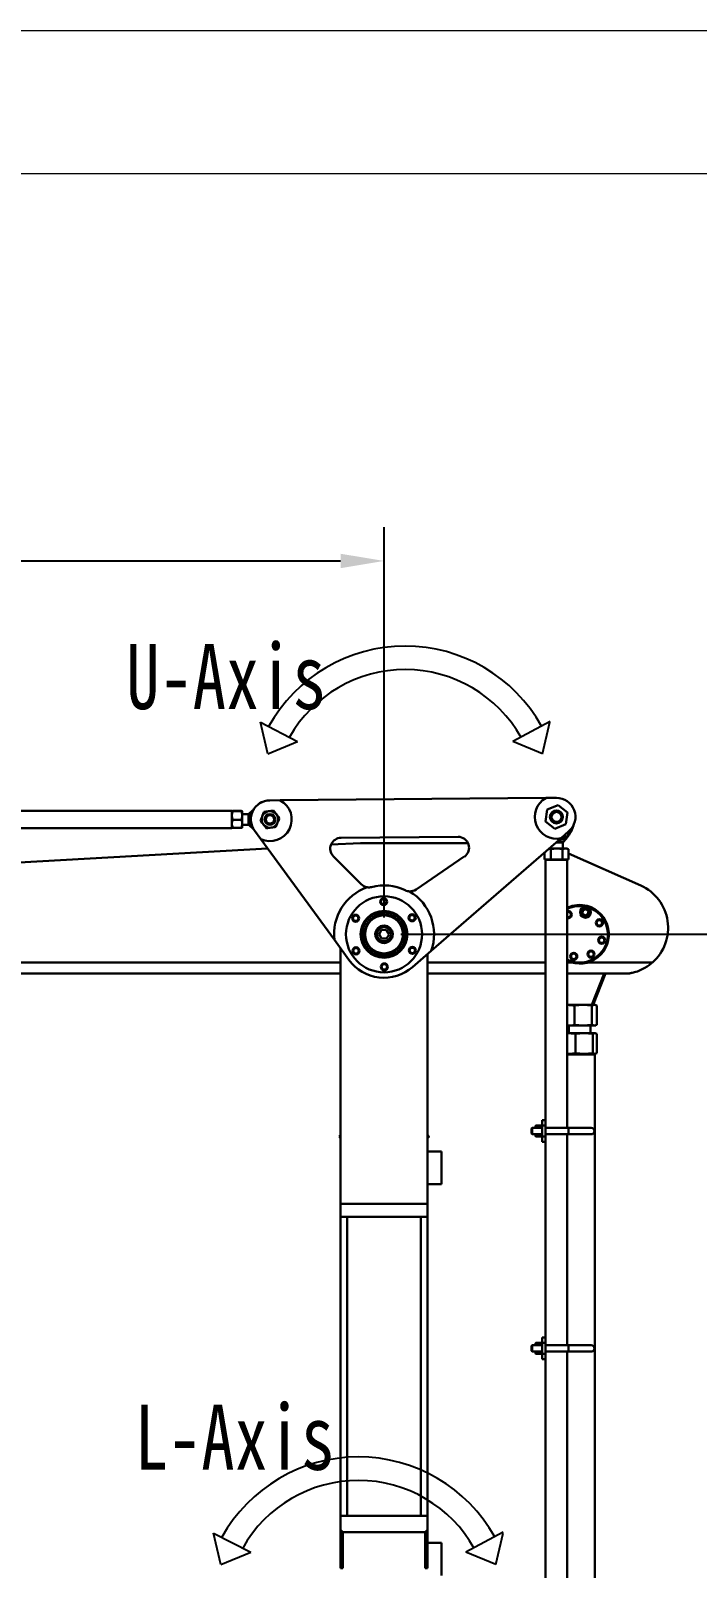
# Model space of a CAD drawing. Header units: millimetres. Extents: x -2601 to 21461, y 11492 to 21077.
# Drawn here: x -405 to 208, y 15603 to 17018 of the extents above; entities that cross this region are included whole.
import ezdxf

# ---------------------------------------------------------------- set-up
doc = ezdxf.new("R2010")
doc.units = ezdxf.units.MM
doc.header["$PDSIZE"] = -1
doc.layers.add('文字层', color=7, linetype='Continuous', lineweight=25)
doc.styles.get("Standard").update_dxf_attribs({"font": ''})
doc.styles.get('Standard').set_extended_font_data('HYSWLongFangSong')
doc.dimstyles.new('ISO-25', dxfattribs={"dimscale": 25, "dimtxt": 3.5, "dimasz": 1.6, "dimexe": 1.25, "dimexo": 0.625, "dimtad": 1, "dimdec": 0, "dimzin": 9, "dimdsep": 46, "dimtxsty": 'Standard', "dimcen": 2.5, "dimadec": 0, "dimazin": 2, "dimtfac": 1, "dimtdec": 0, "dimtofl": 0, "dimtmove": 0, "dimatfit": 3, "dimfxl": 1, "dimarcsym": 0})

# ---------------------------------------------------------------- blocks, each defined once
blk = doc.blocks.new('*D47')
at = {"color": 0, "lineweight": -2}
for p, q in [((-940.3, 16202.3), (-940.3, 16561.5)), ((-80.3, 16202.3), (-80.3, 16561.5)), ((-900.3, 16530.3), (-120.3, 16530.3))]:
    blk.add_line(p, q, dxfattribs=at)
at = {"color": 0}
for points in [[(-900.3, 16536.9), (-900.3, 16523.6), (-940.3, 16530.3)], [(-120.3, 16536.9), (-120.3, 16523.6), (-80.3, 16530.3)]]:
    blk.add_solid(points, dxfattribs=at)
at = {"layer": 'Defpoints', "color": 0}
for p in [(-80.3, 16530.3), (-940.3, 16186.7), (-80.3, 16186.7)]:
    blk.add_point(p, dxfattribs=at)
at = {"color": 0, "insert": (-510.3, 16589.7), "char_height": 87.5, "attachment_point": 5}
blk.add_mtext('860', dxfattribs=at)
blk = doc.blocks.new('*D48')
at = {"color": 0, "lineweight": -2}
for p, q in [((-64.7, 16186.7), (639.1, 16186.7)), ((607.9, 16146.7), (607.9, 15446.7)), ((-64.7, 15406.7), (639.1, 15406.7))]:
    blk.add_line(p, q, dxfattribs=at)
at = {"color": 0}
for points in [[(601.2, 16146.7), (614.5, 16146.7), (607.9, 16186.7)], [(601.2, 15446.7), (614.5, 15446.7), (607.9, 15406.7)]]:
    blk.add_solid(points, dxfattribs=at)
at = {"layer": 'Defpoints', "color": 0}
for p in [(-80.3, 16186.7), (-80.3, 15406.7), (607.9, 15406.7)]:
    blk.add_point(p, dxfattribs=at)
at = {"color": 0, "insert": (548.5, 15796.7), "char_height": 87.5, "attachment_point": 5, "rotation": 90}
blk.add_mtext('780', dxfattribs=at)
blk = doc.blocks.new('*D54')
at = {"color": 0, "lineweight": -2}
for p, q in [((-999.4, 16447.8), (-2047.2, 16447.8)), ((-2015.9, 14849.7), (-2015.9, 16407.8)), ((-239.4, 14809.7), (-2047.2, 14809.7))]:
    blk.add_line(p, q, dxfattribs=at)
at = {"color": 0}
for points in [[(-2022.6, 16407.8), (-2009.3, 16407.8), (-2015.9, 16447.8)], [(-2022.6, 14849.7), (-2009.3, 14849.7), (-2015.9, 14809.7)]]:
    blk.add_solid(points, dxfattribs=at)
at = {"layer": 'Defpoints', "color": 0}
for p in [(-2015.9, 16447.8), (-983.8, 16447.8), (-223.8, 14809.7)]:
    blk.add_point(p, dxfattribs=at)
at = {"color": 0, "insert": (-2075.3, 15628.7), "char_height": 87.5, "attachment_point": 5, "rotation": 90}
blk.add_mtext('1638', dxfattribs=at)
blk = doc.blocks.new('222')
for p, q in [((8104.5, 1227.3), (8097.8, 1256.3)), ((8097.8, 1256.3), (8132, 1238.6)), ((8364.4, 1257.1), (8330, 1238.6)), ((8357.5, 1227.3), (8364.2, 1256.3)), ((8104.5, 1227.3), (8132, 1238.6)), ((8357.5, 1227.3), (8330, 1238.6))]:
    blk.add_line(p, q)
for radius, end in [(143.8, 150.9432), (122.2, 150.6282)]:
    blk.add_arc((8231, 1182.6), radius, 29.2015, end)

msp = doc.modelspace()

# ---------------------------------------------------------------- linework, layer by layer
at = {"color": 0, "linetype": 'Continuous', "lineweight": 0}
msp.add_line((5214, 17018.2), (-2601, 17018.2), dxfattribs=at)
at = {"color": 0, "linetype": 'Continuous', "lineweight": 15}
msp.add_line((5082.4, 16886.6), (-2469.4, 16886.6), dxfattribs=at)
at = {"color": 161, "lineweight": 30, "true_color": 0x67adff}
for p, q in [((-220.3, 16300.4), (-925.3, 16300.4)), ((-220.3, 16300.4), (-220.3, 16284.4)), ((-211.5, 16300.2), (-219.6, 16300.2)), ((-211.5, 16299.9), (-219.6, 16299.9)), ((-210.8, 16300), (-210.8, 16296)), ((-195.2, 16307.3), (-195.3, 16306.9)), ((-195.3, 16306.9), (-195.2, 16306.8)), ((-194.2, 16307.9), (-194.1, 16307.6)), ((-194.1, 16307.6), (-194, 16307.6)), ((-192.9, 16308.3), (-193.2, 16308.4)), ((-192.8, 16308.2), (-192.9, 16308.3)), ((-175.8, 16310), (-185.4, 16309.9)), ((68.6, 16312.2), (-175.8, 16310)), ((69.8, 16301.5), (68.3, 16290.6)), ((78.3, 16312.2), (68.6, 16312.2)), ((79.9, 16305.6), (69.8, 16301.5)), ((88.6, 16298.9), (79.9, 16305.6)), ((87.1, 16288), (88.6, 16298.9)), ((-211.5, 16292.2), (-219.6, 16292.2)), ((-211.5, 16284.7), (-219.6, 16284.7)), ((-204.9, 16297.4), (-210.8, 16297.4)), ((-210.8, 16296), (-210.8, 16288.4)), ((-210.8, 16288.4), (-210.8, 16284.8)), ((-204.9, 16287.4), (-210.8, 16287.4)), ((-204.9, 16297.4), (-204.9, 16287.4)), ((-204.7, 16297.5), (-204.7, 16287.4)), ((68.3, 16290.6), (76.9, 16283.9)), ((76.9, 16283.9), (87.1, 16288)), ((-925.3, 16284.4), (-220.3, 16284.4)), ((-199.4, 16282.1), (-193.7, 16274.3)), ((-193.7, 16274.3), (-126, 16181.5)), ((-129.1, 16269.2), (-102, 16270.7)), ((-119.9, 16275.5), (-12.1, 16276.4)), ((-102, 16270.7), (-3, 16270.7)), ((-36.9, 16171.4), (82.6, 16275.2)), ((78.1, 16271.3), (84.4, 16271.3)), ((78.2, 16271.4), (84.5, 16271.4)), ((82.6, 16275.2), (89.9, 16281.5)), ((84.2, 16276.6), (87.6, 16276.6)), ((84.3, 16276.7), (87.9, 16276.7)), ((84.4, 16271.3), (84.4, 16265.7)), ((-935.3, 16223), (-187.5, 16265.8)), ((-101.4, 16232.8), (-126.9, 16258.4)), ((-6.4, 16258.2), (-50.8, 16228)), ((67.5, 16255.7), (67.5, 16262)), ((73.1, 16265.2), (71.5, 16265.5)), ((71.7, 16265.7), (78.6, 16265.7)), ((72.4, 16266.4), (72.4, 16265.7)), ((78.6, 16265.7), (73.1, 16265.2)), ((73.1, 16255.7), (73.1, 16265.2)), ((84.1, 16265.2), (78.6, 16265.7)), ((78.6, 16265.7), (86.7, 16265.7)), ((86.7, 16265.7), (84.1, 16265.2)), ((84.1, 16255.7), (84.1, 16265.2)), ((89.4, 16265.2), (86.7, 16265.7)), ((86.7, 16265.7), (87.9, 16265.7)), ((89.4, 16265.2), (87.9, 16265.7)), ((89.4, 16255.7), (89.4, 16265.2)), ((89.4, 16261.2), (156, 16231.5)), ((73.1, 16255.7), (67.5, 16255.7)), ((68.9, 16255.7), (68.4, 16255.2)), ((68.4, 16255.2), (68.4, 16015.7)), ((86, 16255.2), (68.4, 16255.2)), ((84.1, 16255.7), (73.1, 16255.7)), ((89.4, 16255.7), (84.1, 16255.7)), ((88.4, 16255.2), (86, 16255.2)), ((88.4, 16255.2), (87.9, 16255.7)), ((88.4, 16008.7), (88.4, 16255.2)), ((102.8, 16208.7), (102.5, 16205.8)), ((102.5, 16205.8), (104.8, 16204.1)), ((105.5, 16209.8), (102.8, 16208.7)), ((104.8, 16204.1), (107.4, 16205.3)), ((107.8, 16208.1), (105.5, 16209.8)), ((107.4, 16205.3), (107.8, 16208.1)), ((-101, 16187.4), (-100.6, 16187.4)), ((-82.5, 16190.7), (-84.9, 16186.8)), ((-84.9, 16186.8), (-82.7, 16182.8)), ((-77.9, 16190.6), (-82.5, 16190.7)), ((-78.1, 16182.7), (-75.7, 16186.6)), ((-75.7, 16186.6), (-77.9, 16190.6)), ((-126, 16181.5), (-112.6, 16163.1)), ((-120.3, 16173.7), (-120.3, 15938.7)), ((-100.2, 16182.7), (-100.6, 16182.6)), ((-82.7, 16182.8), (-78.1, 16182.7)), ((-54.1, 16156.5), (-36.9, 16171.4)), ((-925.3, 16160.7), (-120.3, 16160.7)), ((-40.3, 15938.7), (-40.3, 16168.5)), ((-40.3, 16160.7), (68.4, 16160.7)), ((88.4, 16160.7), (92.4, 16160.7)), ((107, 16160.7), (166.7, 16160.7)), ((-881.4, 16150.7), (-120.3, 16150.7)), ((-40.3, 16150.7), (68.4, 16150.7)), ((88.4, 16150.7), (145.2, 16150.7)), ((111.1, 16121.7), (122.3, 16150.7)), ((123.4, 16150.7), (112.2, 16121.7)), ((88.4, 16121.6), (89.3, 16121.7)), ((111.1, 16121.7), (88.4, 16121.7)), ((94.9, 16121.1), (103, 16121.7)), ((94.9, 16121.1), (94.9, 16103.3)), ((103, 16121.7), (111, 16121.1)), ((111, 16121.1), (113.4, 16121.7)), ((111, 16121.1), (111, 16103.3)), ((112.2, 16121.7), (111.1, 16121.7)), ((113.4, 16121.7), (112.2, 16121.7)), ((113.4, 16121.7), (115.7, 16121.1)), ((114, 16121.7), (113.4, 16121.7)), ((114.6, 16121.5), (114, 16121.7)), ((115.7, 16121.1), (115.7, 16103.3)), ((89.3, 16102.7), (88.4, 16102.8)), ((89.3, 16102.7), (88.4, 16102.7)), ((103, 16102.7), (89.3, 16102.7)), ((89.7, 16102.7), (89.7, 16095.7)), ((103, 16102.7), (94.9, 16103.3)), ((111, 16103.3), (103, 16102.7)), ((113.4, 16102.7), (103, 16102.7)), ((109.7, 16095.7), (109.7, 16102.7)), ((113.4, 16102.7), (111, 16103.3)), ((115.7, 16103.3), (113.4, 16102.7)), ((114, 16102.7), (113.4, 16102.7)), ((114, 16102.7), (114.6, 16102.9)), ((88.4, 16095.5), (90, 16095.7)), ((88.4, 16095.7), (90, 16095.7)), ((103.9, 16095.7), (90, 16095.7)), ((96, 16095.1), (103.9, 16095.7)), ((96, 16095.1), (96, 16077.3)), ((103.9, 16095.7), (111.8, 16095.1)), ((113.6, 16095.7), (103.9, 16095.7)), ((111.8, 16095.1), (113.6, 16095.7)), ((111.8, 16095.1), (111.8, 16077.3)), ((113.6, 16095.7), (115.5, 16095.1)), ((114, 16095.7), (113.6, 16095.7)), ((114.4, 16095.6), (114, 16095.7)), ((115.5, 16095.1), (115.5, 16077.3)), ((90, 16076.7), (88.4, 16076.9)), ((90, 16076.7), (88.4, 16076.7)), ((113.7, 16076.2), (88.4, 16076.2)), ((103.9, 16076.7), (90, 16076.7)), ((103.9, 16076.7), (96, 16077.3)), ((111.8, 16077.3), (103.9, 16076.7)), ((113.6, 16076.7), (103.9, 16076.7)), ((113.6, 16076.7), (111.8, 16077.3)), ((113.7, 16076.2), (113.2, 16076.7)), ((115.5, 16077.3), (113.6, 16076.7)), ((114, 16076.7), (113.6, 16076.7)), ((113.7, 15517.2), (113.7, 16076.2)), ((114, 16076.7), (114.4, 16076.8)), ((65.4, 16010.7), (65.4, 16015.7)), ((65.4, 16015.7), (68.4, 16015.7)), ((68.4, 16015.7), (68.4, 16010.7)), ((56, 16008.7), (55.4, 16008.1)), ((55.4, 16008.1), (55.4, 16003.4)), ((55.4, 16003.4), (56, 16002.7)), ((65.4, 16008.7), (56, 16008.7)), ((56, 16008.7), (56, 16002.7)), ((56, 16002.7), (65.4, 16002.7)), ((59.4, 16010), (59, 16010.4)), ((59, 16008.7), (59, 16010.4)), ((59, 16002.7), (59, 16001)), ((59.2, 16008.7), (59.4, 16010)), ((65, 16010.8), (59.4, 16010.8)), ((65, 16010), (59.4, 16010)), ((65, 16010.8), (65.4, 16010.4)), ((65, 16010), (65.2, 16008.7)), ((68.4, 16010.7), (65.4, 16010.7)), ((65.4, 16010.7), (65.4, 16000.7)), ((68.4, 16010.7), (68.4, 16000.7)), ((89.4, 16008.7), (68.4, 16008.7)), ((68.4, 16002.7), (89.4, 16002.7)), ((88.4, 15808.7), (88.4, 16002.7)), ((110.4, 16008.7), (89.4, 16008.7)), ((89.4, 16008.7), (89.4, 16002.7)), ((89.4, 16002.7), (110.4, 16002.7)), ((-120.3, 15999.2), (-121.7, 16000.6)), ((-38.9, 16000.6), (-40.3, 15999.2)), ((65, 16000.7), (59.4, 16000.7)), ((65, 16000.7), (65.4, 16001.1)), ((65.4, 16000.7), (68.4, 16000.7)), ((65.4, 15995.7), (65.4, 16000.7)), ((68.4, 15995.7), (65.4, 15995.7)), ((68.4, 16000.7), (68.4, 15995.7)), ((68.4, 15995.7), (68.4, 15815.7)), ((-27.3, 15986.7), (-40.3, 15986.7)), ((-40.3, 15986.7), (-40.3, 15956.7)), ((-27.3, 15986.7), (-27.3, 15956.7)), ((-27.3, 15956.7), (-40.3, 15956.7)), ((-120.3, 15938.7), (-40.3, 15938.7)), ((-120.3, 15926.7), (-120.3, 15938.7)), ((-40.3, 15938.7), (-40.3, 15926.7)), ((-40.3, 15926.7), (-120.3, 15926.7)), ((-120.3, 15926.7), (-120.3, 15651.7)), ((-114.3, 15926.7), (-114.3, 15651.7)), ((-46.3, 15926.7), (-46.3, 15651.7)), ((-40.3, 15926.7), (-40.3, 15651.7)), ((56, 15808.7), (55.4, 15808.1)), ((55.4, 15808.1), (55.4, 15803.4)), ((65.4, 15808.7), (56, 15808.7)), ((56, 15808.7), (56, 15802.7)), ((59.4, 15810), (59, 15810.4)), ((59, 15808.7), (59, 15810.4)), ((59.2, 15808.7), (59.4, 15810)), ((65, 15810.8), (59.4, 15810.8)), ((65, 15810), (59.4, 15810)), ((65, 15810.8), (65.4, 15810.4)), ((65, 15810), (65.2, 15808.7)), ((65.4, 15815.7), (68.4, 15815.7)), ((65.4, 15810.7), (65.4, 15815.7)), ((68.4, 15810.7), (65.4, 15810.7)), ((65.4, 15810.7), (65.4, 15800.7)), ((68.4, 15815.7), (68.4, 15810.7)), ((68.4, 15810.7), (68.4, 15800.7)), ((89.4, 15808.7), (68.4, 15808.7)), ((110.4, 15808.7), (89.4, 15808.7)), ((89.4, 15808.7), (89.4, 15802.7)), ((55.4, 15803.4), (56, 15802.7)), ((56, 15802.7), (65.4, 15802.7)), ((59, 15802.7), (59, 15801)), ((65, 15800.7), (59.4, 15800.7)), ((65, 15800.7), (65.4, 15801.1)), ((65.4, 15800.7), (68.4, 15800.7)), ((65.4, 15795.7), (65.4, 15800.7)), ((68.4, 15795.7), (65.4, 15795.7)), ((68.4, 15802.7), (89.4, 15802.7)), ((68.4, 15800.7), (68.4, 15795.7)), ((68.4, 15795.7), (68.4, 15556.2)), ((88.4, 15556.2), (88.4, 15802.7)), ((89.4, 15802.7), (110.4, 15802.7)), ((-120.3, 15638.7), (-120.3, 15651.7)), ((-120.3, 15651.7), (-40.3, 15651.7)), ((-40.3, 15638.7), (-40.3, 15651.7)), ((-120.3, 15638.7), (-118.3, 15636.7)), ((-120.3, 15603.4), (-120.3, 15638.7)), ((-42.3, 15636.7), (-118.3, 15636.7)), ((-118.3, 15636.7), (-118.3, 15603.4)), ((-42.3, 15636.7), (-40.3, 15638.7)), ((-42.3, 15603.4), (-42.3, 15636.7)), ((-40.3, 15638.7), (-40.3, 15603.4)), ((-27.3, 15626.7), (-40.3, 15626.7)), ((-27.3, 15626.7), (-27.3, 15596.7)), ((-118.3, 15603.4), (-120.3, 15603.4)), ((-42.3, 15603.4), (-40.3, 15603.4))]:
    msp.add_line(p, q, dxfattribs=at)
at = {"color": 161, "lineweight": 30, "true_color": 0x67adff, "flags": 128}
for points in [[(-195.3, 16306.9), (-195.2, 16307), (-194.9, 16307.2), (-194.6, 16307.4), (-194.1, 16307.6)], [(-195.2, 16307.3), (-195.1, 16307.3), (-194.9, 16307.5), (-194.6, 16307.6), (-194.2, 16307.9)], [(-194.2, 16307.9), (-193.8, 16308.1), (-193.5, 16308.3), (-193.3, 16308.4), (-193.2, 16308.4)], [(-194.1, 16307.6), (-193.6, 16307.9), (-193.2, 16308.1), (-193, 16308.3), (-192.9, 16308.3)], [(-95.7, 16200.5), (-95.6, 16200.4), (-95.4, 16200.3), (-95.4, 16200.3)], [(-93.6, 16202.5), (-93.5, 16202.4), (-93.4, 16202.3), (-93.3, 16202.1), (-93.2, 16202), (-93.1, 16201.9), (-92.9, 16201.7), (-92.8, 16201.6), (-92.7, 16201.4)], [(-91.9, 16200.5), (-92, 16200.6), (-92.1, 16200.7), (-92.2, 16200.8), (-92.3, 16201), (-92.5, 16201.1), (-92.6, 16201.3), (-92.7, 16201.4)], [(-92.1, 16203.7), (-92, 16203.6), (-91.9, 16203.4), (-91.9, 16203.4)], [(-89.6, 16205.2), (-89.5, 16205), (-89.5, 16204.9), (-89.4, 16204.7), (-89.3, 16204.6), (-89.2, 16204.4), (-89.1, 16204.2), (-89.1, 16204.1), (-89, 16203.9)], [(-88.4, 16202.8), (-88.5, 16202.9), (-88.5, 16203.1), (-88.6, 16203.2), (-88.7, 16203.4), (-88.8, 16203.5), (-88.9, 16203.7), (-89, 16203.9)], [(-85.1, 16206.8), (-85.1, 16206.7), (-85, 16206.5), (-85, 16206.3), (-84.9, 16206.2), (-84.9, 16206), (-84.9, 16205.8), (-84.8, 16205.6), (-84.8, 16205.4)], [(-84.5, 16204.2), (-84.5, 16204.3), (-84.6, 16204.5), (-84.6, 16204.7), (-84.6, 16204.9), (-84.7, 16205), (-84.7, 16205.2), (-84.8, 16205.4)], [(-75.6, 16206.8), (-75.6, 16206.7), (-75.6, 16206.5), (-75.7, 16206.4), (-75.7, 16206.2), (-75.8, 16206), (-75.8, 16205.8), (-75.8, 16205.6), (-75.9, 16205.4)], [(-72.2, 16202.8), (-72.2, 16202.9), (-72.1, 16203.1), (-72, 16203.2), (-71.9, 16203.4), (-71.9, 16203.6), (-71.8, 16203.7), (-71.7, 16203.9)], [(-71.1, 16205.2), (-71.1, 16205.1), (-71.2, 16204.9), (-71.3, 16204.8), (-71.4, 16204.6), (-71.4, 16204.4), (-71.5, 16204.3), (-71.6, 16204.1), (-71.7, 16203.9)], [(-68.8, 16200.5), (-68.7, 16200.6), (-68.6, 16200.8), (-68.4, 16200.9), (-68.3, 16201), (-68.2, 16201.2), (-68.1, 16201.3), (-68, 16201.5)], [(-67, 16202.6), (-67.1, 16202.4), (-67.2, 16202.3), (-67.4, 16202.2), (-67.5, 16202.1), (-67.6, 16201.9), (-67.7, 16201.8), (-67.8, 16201.6), (-68, 16201.5)], [(-65.6, 16201.3), (-65.7, 16201.1), (-65.8, 16201), (-65.9, 16201)], [(-100.9, 16185.5), (-100.8, 16185.5), (-100.6, 16185.5), (-100.4, 16185.5), (-100.3, 16185.5), (-100.1, 16185.5), (-99.9, 16185.5), (-99.7, 16185.5), (-99.5, 16185.5)], [(-100.7, 16190.2), (-100.5, 16190.2), (-100.3, 16190.2), (-100.2, 16190.2), (-100, 16190.1), (-99.8, 16190.1), (-99.6, 16190.1), (-99.5, 16190), (-99.3, 16190)], [(-98.3, 16185.6), (-98.4, 16185.6), (-98.6, 16185.6), (-98.8, 16185.6), (-98.9, 16185.6), (-99.1, 16185.6), (-99.3, 16185.6), (-99.5, 16185.5)], [(-99.3, 16194.8), (-99.2, 16194.8), (-99, 16194.7), (-98.8, 16194.7), (-98.7, 16194.6), (-98.5, 16194.5), (-98.3, 16194.4), (-98.2, 16194.4), (-98, 16194.3)], [(-98, 16189.8), (-98.2, 16189.8), (-98.3, 16189.8), (-98.5, 16189.9), (-98.7, 16189.9), (-98.9, 16189.9), (-99.1, 16190), (-99.3, 16190)], [(-96.8, 16193.8), (-97, 16193.9), (-97.1, 16193.9), (-97.3, 16194), (-97.5, 16194.1), (-97.6, 16194.1), (-97.8, 16194.2), (-98, 16194.3)], [(-96.9, 16199), (-96.8, 16198.9), (-96.6, 16198.8), (-96.5, 16198.7), (-96.4, 16198.6), (-96.2, 16198.5), (-96.1, 16198.4), (-95.9, 16198.3), (-95.8, 16198.2)], [(-94.8, 16197.4), (-94.9, 16197.5), (-95, 16197.6), (-95.2, 16197.7), (-95.3, 16197.8), (-95.4, 16197.9), (-95.6, 16198), (-95.8, 16198.2)], [(-65.9, 16197.5), (-65.8, 16197.6), (-65.6, 16197.7), (-65.5, 16197.8), (-65.3, 16197.9), (-65.2, 16198), (-65, 16198.1), (-64.9, 16198.2)], [(-63.7, 16199.1), (-63.9, 16199), (-64, 16198.9), (-64.1, 16198.8), (-64.3, 16198.7), (-64.4, 16198.6), (-64.6, 16198.5), (-64.7, 16198.3), (-64.9, 16198.2)], [(-63.8, 16193.9), (-63.6, 16193.9), (-63.5, 16194), (-63.3, 16194.1), (-63.2, 16194.1), (-63, 16194.2), (-62.8, 16194.3), (-62.6, 16194.4)], [(-62.7, 16197.5), (-62.8, 16197.4), (-62.9, 16197.3), (-63, 16197.3)], [(-61.3, 16194.9), (-61.5, 16194.9), (-61.6, 16194.8), (-61.8, 16194.7), (-61.9, 16194.7), (-62.1, 16194.6), (-62.3, 16194.5), (-62.5, 16194.4), (-62.6, 16194.4)], [(-62.6, 16189.9), (-62.4, 16189.9), (-62.3, 16189.9), (-62.1, 16189.9), (-61.9, 16190), (-61.7, 16190), (-61.5, 16190), (-61.3, 16190.1)], [(-62.3, 16185.7), (-62.2, 16185.7), (-62, 16185.7), (-61.8, 16185.7), (-61.6, 16185.7), (-61.5, 16185.6), (-61.3, 16185.6), (-61.1, 16185.6)], [(-60, 16190.3), (-60.1, 16190.3), (-60.3, 16190.3), (-60.4, 16190.2), (-60.6, 16190.2), (-60.8, 16190.2), (-61, 16190.1), (-61.2, 16190.1), (-61.3, 16190.1)], [(-59.7, 16185.5), (-59.8, 16185.5), (-60, 16185.6), (-60.1, 16185.6), (-60.3, 16185.6), (-60.5, 16185.6), (-60.7, 16185.6), (-60.9, 16185.6), (-61.1, 16185.6)], [(-60.7, 16193.1), (-60.8, 16193.1), (-60.9, 16193), (-61, 16193)], [(-59.7, 16188.4), (-59.9, 16188.4), (-60, 16188.4), (-60.1, 16188.4)], [(-100.1, 16180.7), (-99.9, 16180.8), (-99.8, 16180.8), (-99.6, 16180.9), (-99.5, 16180.9), (-99.3, 16181), (-99.1, 16181), (-98.9, 16181.1), (-98.7, 16181.1)], [(-99.1, 16178), (-98.9, 16178.1), (-98.8, 16178.2), (-98.7, 16178.2)], [(-97.5, 16181.5), (-97.7, 16181.5), (-97.8, 16181.4), (-98, 16181.4), (-98.2, 16181.3), (-98.4, 16181.3), (-98.5, 16181.2), (-98.7, 16181.1)], [(-98.2, 16176.3), (-98, 16176.4), (-97.9, 16176.5), (-97.8, 16176.6), (-97.6, 16176.7), (-97.4, 16176.8), (-97.3, 16176.8), (-97.1, 16176.9), (-96.9, 16177)], [(-95.9, 16177.7), (-96, 16177.6), (-96.1, 16177.5), (-96.3, 16177.4), (-96.5, 16177.3), (-96.6, 16177.2), (-96.8, 16177.1), (-96.9, 16177)], [(-95.3, 16172.5), (-95.2, 16172.6), (-95.1, 16172.7), (-95, 16172.8), (-94.8, 16172.9), (-94.7, 16173.1), (-94.6, 16173.2), (-94.4, 16173.3), (-94.3, 16173.5)], [(-93.4, 16174.3), (-93.5, 16174.2), (-93.6, 16174.1), (-93.7, 16174), (-93.9, 16173.9), (-94, 16173.7), (-94.1, 16173.6), (-94.3, 16173.5)], [(-70.4, 16171.7), (-70.3, 16171.6), (-70.2, 16171.4), (-70.1, 16171.3), (-70, 16171.1), (-69.9, 16171), (-69.8, 16170.8), (-69.7, 16170.6)], [(-67.2, 16174.4), (-67.1, 16174.3), (-66.9, 16174.2), (-66.8, 16174), (-66.7, 16173.9), (-66.5, 16173.8), (-66.4, 16173.7), (-66.3, 16173.5)], [(-66.6, 16171.2), (-66.7, 16171.3), (-66.8, 16171.4), (-66.9, 16171.5)], [(-65.2, 16172.5), (-65.3, 16172.7), (-65.5, 16172.8), (-65.6, 16172.9), (-65.7, 16173), (-65.8, 16173.1), (-66, 16173.3), (-66.1, 16173.4), (-66.3, 16173.5)], [(-64.7, 16177.7), (-64.6, 16177.7), (-64.4, 16177.6), (-64.3, 16177.5), (-64.1, 16177.4), (-63.9, 16177.3), (-63.8, 16177.2), (-63.6, 16177.1)], [(-62.4, 16176.4), (-62.5, 16176.5), (-62.6, 16176.6), (-62.8, 16176.6), (-62.9, 16176.7), (-63.1, 16176.8), (-63.3, 16176.9), (-63.4, 16177), (-63.6, 16177.1)], [(-63, 16181.6), (-62.9, 16181.5), (-62.7, 16181.5), (-62.6, 16181.4), (-62.4, 16181.4), (-62.2, 16181.3), (-62, 16181.3), (-61.8, 16181.2)], [(-60.5, 16180.8), (-60.6, 16180.9), (-60.8, 16180.9), (-60.9, 16180.9), (-61.1, 16181), (-61.3, 16181.1), (-61.5, 16181.1), (-61.7, 16181.2), (-61.8, 16181.2)], [(-93.2, 16170.5), (-93.1, 16170.7), (-93, 16170.8), (-93, 16170.8)], [(-91.6, 16169.4), (-91.5, 16169.5), (-91.4, 16169.7), (-91.4, 16169.8), (-91.3, 16170), (-91.2, 16170.1), (-91.1, 16170.3), (-90.9, 16170.4), (-90.8, 16170.6)], [(-87.3, 16167.3), (-87.3, 16167.4), (-87.2, 16167.6), (-87.2, 16167.7), (-87.1, 16167.9), (-87, 16168.1), (-87, 16168.2), (-86.9, 16168.4), (-86.8, 16168.6)], [(-86.4, 16169.8), (-86.5, 16169.6), (-86.5, 16169.5), (-86.6, 16169.3), (-86.6, 16169.1), (-86.7, 16169), (-86.8, 16168.8), (-86.8, 16168.6)], [(-84.6, 16166.5), (-84.5, 16166.6), (-84.5, 16166.8), (-84.5, 16166.8)], [(-82.7, 16166.2), (-82.6, 16166.3), (-82.6, 16166.5), (-82.6, 16166.6), (-82.6, 16166.8), (-82.6, 16167), (-82.5, 16167.2), (-82.5, 16167.4), (-82.5, 16167.6)], [(-78.2, 16168.8), (-78.2, 16168.7), (-78.1, 16168.5), (-78.1, 16168.3), (-78.1, 16168.2), (-78.1, 16168), (-78, 16167.8), (-78, 16167.6)], [(-77.9, 16166.2), (-77.9, 16166.3), (-77.9, 16166.5), (-77.9, 16166.7), (-77.9, 16166.8), (-78, 16167), (-78, 16167.2), (-78, 16167.4), (-78, 16167.6)], [(-74.1, 16169.8), (-74.1, 16169.7), (-74, 16169.5), (-73.9, 16169.3), (-73.9, 16169.2), (-73.8, 16169), (-73.7, 16168.8), (-73.7, 16168.6)], [(-73.2, 16167.3), (-73.2, 16167.4), (-73.3, 16167.6), (-73.4, 16167.7), (-73.4, 16167.9), (-73.5, 16168.1), (-73.5, 16168.3), (-73.6, 16168.4), (-73.7, 16168.6)], [(-70.6, 16168.5), (-70.6, 16168.6), (-70.7, 16168.7), (-70.7, 16168.8)], [(-68.9, 16169.5), (-69, 16169.6), (-69.1, 16169.7), (-69.2, 16169.9), (-69.3, 16170), (-69.4, 16170.2), (-69.5, 16170.3), (-69.6, 16170.5), (-69.7, 16170.6)], [(-121.7, 16000.6), (-121.6, 16000.7), (-121.4, 16000.9), (-121, 16001.3), (-120.5, 16001.9), (-120.3, 16002)], [(-40.3, 16002), (-40.1, 16001.9), (-39.6, 16001.3), (-39.2, 16000.9), (-39, 16000.7), (-38.9, 16000.6)]]:
    msp.add_lwpolyline(points, dxfattribs=at)
at = {"color": 161, "lineweight": 30, "true_color": 0x67adff}
for centre, radius in [((78.4, 16294.7), 6), ((78.4, 16294.7), 5.05), ((78.4, 16294.7), 4.6), ((-185.3, 16292.4), 5), ((-185.3, 16292.4), 3.8), ((-80.3, 16186.7), 35), ((-80.6, 16216.7), 3.25), ((-80.6, 16216.7), 2.5), ((-106.4, 16201.5), 3.25), ((-106.4, 16201.5), 2.5), ((-80.3, 16186.7), 21.5), ((-80.3, 16186.7), 18), ((-80.3, 16186.7), 17.5), ((-54.4, 16201.9), 3.25), ((-54.4, 16201.9), 2.5), ((105.1, 16207), 5), ((105.1, 16207), 4.02), ((117.9, 16197.2), 3.3), ((117.9, 16197.2), 2.5), ((-80.3, 16186.7), 8), ((-80.3, 16186.7), 6.43), ((-106.1, 16171.5), 3.25), ((-106.1, 16171.5), 2.5), ((-54.2, 16171.9), 3.25), ((-54.2, 16171.9), 2.5), ((110.2, 16168.5), 3.3), ((120, 16181.3), 3.3), ((120, 16181.3), 2.5), ((-80, 16156.7), 3.25), ((-80, 16156.7), 2.5), ((94.3, 16166.4), 3.3), ((94.3, 16166.4), 2.5), ((110.2, 16168.5), 2.5)]:
    msp.add_circle(centre, radius, dxfattribs=at)
for centre, radius, start, end in [((-185.3, 16292.4), 17.5, 90.5051, 216.1199), ((-185.3, 16292.4), 20, 245.0749, 61.55), ((-185.3, 16292.4), 7.62, 98.4643, 158.4643), ((-185.3, 16292.4), 7.62, 38.4643, 98.4643), ((78.4, 16294.7), 20, 119.4601, 282.0186), ((78.4, 16294.7), 17.5, 310.9736, 90.5051), ((-204.9, 16297.6), 0.2, 270, 316.0601), ((-204.9, 16287.2), 0.2, 43.9399, 90), ((-185.3, 16292.4), 7.62, 158.4643, 218.4643), ((-185.3, 16292.4), 7.62, 218.4643, 278.4643), ((-185.3, 16292.4), 7.62, 278.4643, 338.4643), ((-185.3, 16292.4), 7.62, 338.4643, 38.4643), ((-119.8, 16265.5), 10, 90.5051, 224.8052), ((-12, 16266.4), 10, 304.2438, 90.5051), ((84.6, 16271.3), 0.2, 134.7157, 180), ((87.5, 16276.3), 0.287, 357.0845, 60.8846), ((113.5, 16309.2), 41.4, 231.7883, 232.051), ((-80.3, 16186.7), 46, 109.7719, 186.528), ((-94.3, 16239.9), 10, 224.8052, 261.3357), ((-94.3, 16239.9), 10, 261.3357, 284.8052), ((-80.3, 16186.7), 45, 64.2438, 104.8052), ((-56.4, 16236.2), 10, 267.7132, 304.2438), ((138.7, 16192.7), 42.5, 311.1542, 66), ((-56.4, 16236.2), 10, 244.2438, 267.7132), ((-80.3, 16186.7), 46, 340.5654, 59.277), ((-80.3, 16186.7), 20.7, 46.7811, 226.7811), ((-95.8, 16198.2), 2.13, 14.8146, 92.9421), ((-92.7, 16201.4), 2.12, 180.62, 258.7475), ((-80.3, 16186.7), 20.7, 226.7811, 46.7811), ((-92.7, 16201.4), 2.13, 1.4813, 79.6088), ((-89, 16203.9), 2.12, 167.2867, 245.4142), ((-89, 16203.9), 2.13, 348.1479, 66.2755), ((61.4, 16264.3), 160.3, 201.3729, 201.5026), ((-84.8, 16205.4), 2.13, 153.9533, 232.0809), ((-84.8, 16205.4), 2.13, 334.8146, 52.9422), ((-54.4, 16211.1), 29, 187.7297, 188.4452), ((-80.3, 16206), 2.13, 140.62, 218.7475), ((-147.5, 16206.5), 67.1, 359.5111, 0.7203), ((-341, 16204.8), 260.6, 359.9719, 0.2467), ((-80.3, 16206), 2.13, 321.4813, 39.6088), ((-30.9, 16202.8), 47.7, 174.5776, 175.013), ((-75.9, 16205.4), 2.13, 127.2867, 205.4142), ((265.6, 16124.5), 351, 166.6675, 166.8715), ((-75.9, 16205.4), 2.13, 308.1479, 26.2755), ((-148.9, 16231.3), 79.3, 341.3149, 341.577), ((-71.7, 16203.9), 2.12, 113.9533, 192.0809), ((-71.7, 16203.9), 2.12, 294.8146, 12.9421), ((-68, 16201.5), 2.12, 100.62, 178.7475), ((-23.2, 16175.3), 54.5, 147.9059, 148.2869), ((-68, 16201.5), 2.12, 281.4813, 359.6088), ((-64.9, 16198.2), 2.12, 87.2867, 165.4142), ((99.7, 16186.7), 27, 75, 114.7015), ((99.7, 16186.7), 27, 245.2985, 75), ((99.7, 16186.7), 26, 75, 115.7194), ((99.7, 16186.7), 26, 244.2806, 75), ((89.2, 16204.9), 3.3, 345, 103.7265), ((89.2, 16204.9), 2.5, 0, 108.2534), ((89.2, 16204.9), 2.5, 251.7466, 0), ((89.2, 16204.9), 3.3, 256.2735, 345), ((-99.5, 16185.5), 2.13, 54.8146, 132.9421), ((-99.3, 16190), 2.13, 220.62, 298.7475), ((-99.3, 16190), 2.13, 41.4813, 119.6088), ((-133.6, 16068.9), 127.7, 74.6767, 74.8395), ((-98, 16194.3), 2.12, 207.2867, 285.4142), ((-98, 16194.3), 2.13, 28.1479, 106.2755), ((-142.4, 16115.5), 92.3, 61.3175, 61.5427), ((-95.8, 16198.2), 2.13, 193.9533, 272.0809), ((-64.9, 16198.2), 2.13, 268.1479, 346.2755), ((-62.6, 16194.4), 2.12, 73.9533, 152.0809), ((-62.6, 16194.4), 2.13, 254.8146, 332.9421), ((-61.3, 16190.1), 2.13, 60.62, 144.3276), ((-61.3, 16190.1), 2.13, 241.4813, 319.6088), ((-61.1, 16185.6), 2.13, 47.2867, 125.4142), ((-99.5, 16185.5), 2.12, 233.9533, 312.0809), ((-98.7, 16181.1), 2.12, 68.1479, 146.2755), ((-98.7, 16181.1), 2.13, 247.2867, 325.4142), ((-96.9, 16177), 2.13, 81.4813, 159.6088), ((-96.9, 16177), 2.13, 260.62, 338.7475), ((-155.3, 16249.1), 95.4, 308.0124, 308.2301), ((-94.3, 16173.5), 2.13, 94.8146, 172.9422), ((-94.3, 16173.5), 2.13, 273.9533, 352.0809), ((-90.8, 16170.6), 2.13, 108.1479, 186.2755), ((169.2, 16001), 310.5, 146.6675, 146.8981), ((-69.7, 16170.6), 2.12, 353.9533, 72.0809), ((-66.3, 16173.5), 2.13, 188.1479, 266.2755), ((-66.3, 16173.5), 2.13, 7.2867, 85.4142), ((-63.6, 16177.1), 2.12, 201.4813, 279.6088), ((-63.6, 16177.1), 2.13, 20.62, 98.7475), ((45.9, 16329.8), 189.6, 234.7032, 234.8127), ((-61.8, 16181.2), 2.13, 214.8146, 292.9421), ((-61.8, 16181.2), 2.13, 33.9533, 112.0809), ((-61.1, 16185.6), 2.12, 228.1479, 306.2755), ((-30.1, 16256.6), 83.5, 247.9518, 248.2003), ((-40.1, 16316.2), 134.1, 261.3582, 261.5132), ((-80.3, 16186.7), 40, 216.1199, 310.9736), ((-90.8, 16170.6), 2.13, 287.2867, 5.4142), ((94.3, 16081.9), 202.6, 154.7316, 154.8341), ((-86.8, 16168.6), 2.13, 121.4813, 199.6088), ((-86.8, 16168.6), 2.13, 300.62, 18.7475), ((-82.5, 16167.6), 2.13, 134.8146, 212.9421), ((-189.3, 16180.5), 107.6, 353.1175, 353.7833), ((-82.5, 16167.6), 2.13, 313.9533, 32.0809), ((-78, 16167.6), 2.13, 148.1479, 226.2755), ((13, 16168.5), 92.8, 181.3192, 181.5431), ((-78, 16167.6), 2.13, 327.2867, 45.4142), ((-73.7, 16168.6), 2.13, 161.4813, 239.6088), ((-163.4, 16143.6), 91.3, 14.6623, 14.89), ((-73.7, 16168.6), 2.13, 340.62, 58.7475), ((-69.7, 16170.6), 2.13, 174.8146, 252.9422), ((110.4, 16005.7), 3, 270, 90), ((110.4, 15805.7), 3, 270, 90)]:
    msp.add_arc(centre, radius, start, end, dxfattribs=at)
for points, knots in [([(-220.3, 16300), (-220.3, 16300), (-220.3, 16300.1), (-219.9, 16300.1), (-219.6, 16300.2)], [0, 0, 0, 0, 0.070173, 1, 1, 1, 1]), ([(-219.6, 16299.9), (-219.8, 16299.9), (-220.2, 16300), (-220.3, 16300), (-220.3, 16300)], [0, 0, 0, 0, 0.495386, 1, 1, 1, 1]), ([(-220.3, 16296), (-220.2, 16297.1), (-220.1, 16298.4), (-219.7, 16299.6), (-219.6, 16299.9)], [0, 0, 0, 0, 0.784852, 1, 1, 1, 1]), ([(-211.5, 16300.2), (-211.3, 16300.1), (-210.9, 16300.1), (-210.8, 16300.1), (-210.8, 16300)], [0, 0, 0, 0, 0.495439, 1, 1, 1, 1]), ([(-210.8, 16300), (-210.8, 16300), (-210.8, 16300), (-211.2, 16299.9), (-211.5, 16299.9)], [0, 0, 0, 0, 0.0702723, 1, 1, 1, 1]), ([(-211.5, 16299.9), (-211.4, 16299.6), (-211, 16298.4), (-210.9, 16297.1), (-210.8, 16296)], [0, 0, 0, 0, 0.215148, 1, 1, 1, 1]), ([(-200, 16301.5), (-200.2, 16301.4), (-201.9, 16300.3), (-203.4, 16298.8), (-204.7, 16297.5)], [0, 0, 0, 0, 0.085131, 1, 1, 1, 1]), ([(-201.5, 16286), (-201.8, 16286.5), (-202.6, 16287.8), (-203.3, 16290.4), (-203.4, 16293.2), (-202.9, 16295.7), (-202.3, 16297.7), (-201.6, 16298.7), (-201.4, 16299)], [0, 0, 0, 0, 0.136778, 0.356528, 0.554722, 0.716458, 0.899045, 1, 1, 1, 1]), ([(-190.8, 16299.3), (-190.9, 16299), (-191.4, 16297.7), (-192, 16296.3), (-192.4, 16295.2)], [0, 0, 0, 0, 0.215083, 1, 1, 1, 1]), ([(-186.4, 16300), (-186.5, 16299.9), (-188, 16299.7), (-189.4, 16299.5), (-190.8, 16299.3)], [0, 0, 0, 0, 0.070154, 1, 1, 1, 1]), ([(-182.1, 16300.6), (-182.8, 16300.5), (-184.2, 16300.3), (-185.7, 16300.1), (-186.4, 16300)], [0, 0, 0, 0, 0.495445, 1, 1, 1, 1]), ([(-179.3, 16297.2), (-179.4, 16297.2), (-180.3, 16298.4), (-181.2, 16299.5), (-182.1, 16300.6)], [0, 0, 0, 0, 0.070167, 1, 1, 1, 1]), ([(-219.6, 16292.2), (-219.9, 16293.2), (-220.3, 16294.4), (-220.3, 16295.7), (-220.3, 16296)], [0, 0, 0, 0, 0.764906, 1, 1, 1, 1]), ([(-220.3, 16288.4), (-220.3, 16288.5), (-220.3, 16289.8), (-219.9, 16291), (-219.6, 16292.2)], [0, 0, 0, 0, 0.070211, 1, 1, 1, 1]), ([(-219.6, 16284.7), (-219.8, 16285.3), (-220.2, 16286.5), (-220.3, 16287.8), (-220.3, 16288.4)], [0, 0, 0, 0, 0.495424, 1, 1, 1, 1]), ([(-220.3, 16284.8), (-220.3, 16284.8), (-220.3, 16284.8), (-219.9, 16284.7), (-219.6, 16284.7)], [0, 0, 0, 0, 0.070273, 1, 1, 1, 1]), ([(-210.8, 16296), (-210.8, 16295.7), (-210.8, 16294.4), (-211.2, 16293.2), (-211.5, 16292.2)], [0, 0, 0, 0, 0.235094, 1, 1, 1, 1]), ([(-211.5, 16292.2), (-211.3, 16291.6), (-210.9, 16290.3), (-210.8, 16289.1), (-210.8, 16288.4)], [0, 0, 0, 0, 0.495463, 1, 1, 1, 1]), ([(-210.8, 16288.4), (-210.8, 16288.3), (-210.8, 16287.1), (-211.2, 16285.8), (-211.5, 16284.7)], [0, 0, 0, 0, 0.070264, 1, 1, 1, 1]), ([(-211.5, 16284.7), (-211.3, 16284.7), (-210.9, 16284.7), (-210.8, 16284.8), (-210.8, 16284.8)], [0, 0, 0, 0, 0.495492, 1, 1, 1, 1]), ([(-200.2, 16283.5), (-200.5, 16283.7), (-202.2, 16284.8), (-203.6, 16286.2), (-204.7, 16287.4)], [0, 0, 0, 0, 0.178045, 1, 1, 1, 1]), ([(-192.4, 16295.2), (-192.5, 16294.9), (-193.1, 16293.5), (-193.6, 16292.2), (-194, 16291.1)], [0, 0, 0, 0, 0.235059, 1, 1, 1, 1]), ([(-194, 16291.1), (-193.6, 16290.6), (-192.7, 16289.4), (-191.7, 16288.3), (-191.3, 16287.7)], [0, 0, 0, 0, 0.495443, 1, 1, 1, 1]), ([(-191.3, 16287.7), (-191.2, 16287.6), (-190.3, 16286.4), (-189.4, 16285.3), (-188.5, 16284.2)], [0, 0, 0, 0, 0.070229, 1, 1, 1, 1]), ([(-188.5, 16284.2), (-187.8, 16284.3), (-186.4, 16284.6), (-184.9, 16284.8), (-184.2, 16284.9)], [0, 0, 0, 0, 0.495449, 1, 1, 1, 1]), ([(-184.2, 16284.9), (-184.1, 16284.9), (-182.6, 16285.1), (-181.2, 16285.3), (-179.8, 16285.5)], [0, 0, 0, 0, 0.070161, 1, 1, 1, 1]), ([(-179.8, 16285.5), (-179.4, 16286.6), (-178.9, 16287.9), (-178.3, 16289.3), (-178.2, 16289.6)], [0, 0, 0, 0, 0.764911, 1, 1, 1, 1]), ([(-176.6, 16293.7), (-177, 16294.3), (-177.9, 16295.4), (-178.9, 16296.6), (-179.3, 16297.2)], [0, 0, 0, 0, 0.495476, 1, 1, 1, 1]), ([(-178.2, 16289.6), (-177.8, 16290.7), (-177.2, 16292.1), (-176.7, 16293.4), (-176.6, 16293.7)], [0, 0, 0, 0, 0.784917, 1, 1, 1, 1]), ([(94.4, 16288), (94.1, 16287.1), (93.5, 16284.5), (91.5, 16280.4), (88.5, 16275.7), (85.8, 16272.8), (84.5, 16271.4)], [0, 0, 0, 0, 0.146642, 0.400986, 0.702523, 1, 1, 1, 1]), ([(92.5, 16284.6), (92.5, 16284.4), (92.1, 16283.4), (91.3, 16281.8), (90.2, 16279.9), (89.1, 16278.2), (88.3, 16277.2), (87.9, 16276.7)], [0, 0, 0, 0, 0.07081, 0.33517, 0.576402, 0.786314, 1, 1, 1, 1]), ([(93, 16285.1), (92.8, 16284.8), (92.5, 16284), (91.6, 16282), (90.2, 16279.4), (88.7, 16277.5), (88.1, 16276.6)], [0, 0, 0, 0, 0.098626, 0.254135, 0.66057, 1, 1, 1, 1]), ([(87.8, 16276.3), (87, 16275.7), (85.4, 16274.7), (82.8, 16273.6), (81, 16273.3), (80.3, 16273.2)], [0, 0, 0, 0, 0.391935, 0.737319, 1, 1, 1, 1]), ([(87.6, 16276.6), (86.8, 16276), (85.3, 16274.9), (82.8, 16273.9), (81.3, 16273.6), (80.7, 16273.5)], [0, 0, 0, 0, 0.415186, 0.779801, 1, 1, 1, 1]), ([(87.9, 16276.7), (87.9, 16276.7), (87.8, 16276.6), (87.7, 16276.6), (87.6, 16276.6)], [0, 0, 0, 0, 0.545429, 1, 1, 1, 1]), ([(88.1, 16276.6), (88, 16276.5), (87.9, 16276.4), (87.8, 16276.3), (87.8, 16276.3)], [0, 0, 0, 0, 0.547704, 1, 1, 1, 1]), ([(166.7, 16160.7), (165.7, 16159.9), (163.6, 16158.2), (159.9, 16155.8), (155.4, 16153.5), (151.3, 16152), (148.4, 16151.3), (146.8, 16151), (145.8, 16150.8), (145.3, 16150.7), (145.2, 16150.7), (145.2, 16150.7)], [0, 0, 0, 0, 0.144873, 0.293627, 0.509898, 0.732302, 0.826341, 0.889746, 0.953474, 0.978845, 1, 1, 1, 1]), ([(89.3, 16121.7), (90.8, 16121.6), (92.6, 16121.5), (94.5, 16121.2), (94.9, 16121.1)], [0, 0, 0, 0, 0.77495, 1, 1, 1, 1]), ([(94.9, 16103.3), (94.5, 16103.2), (92.6, 16102.9), (90.8, 16102.8), (89.3, 16102.7)], [0, 0, 0, 0, 0.22505, 1, 1, 1, 1]), ([(90, 16095.7), (91.5, 16095.6), (93.6, 16095.5), (95.6, 16095.2), (96, 16095.1)], [0, 0, 0, 0, 0.774994, 1, 1, 1, 1]), ([(96, 16077.3), (95.6, 16077.2), (93.6, 16076.9), (91.5, 16076.8), (90, 16076.7)], [0, 0, 0, 0, 0.225006, 1, 1, 1, 1]), ([(59, 16010.4), (59, 16010.4), (59, 16010.5), (59.2, 16010.7), (59.4, 16010.8)], [0, 0, 0, 0, 0.070255, 1, 1, 1, 1]), ([(59.4, 16000.7), (59.3, 16001.2), (59, 16001.9), (59, 16002.7), (59, 16002.8)], [0, 0, 0, 0, 0.768998, 1, 1, 1, 1]), ([(65.4, 16010.4), (65.4, 16010.4), (65.4, 16010.3), (65.2, 16010.1), (65, 16010)], [0, 0, 0, 0, 0.070237, 1, 1, 1, 1]), ([(65.4, 16002.8), (65.4, 16002.7), (65.4, 16001.9), (65.2, 16001.2), (65, 16000.7)], [0, 0, 0, 0, 0.231002, 1, 1, 1, 1]), ([(59, 16001.1), (59, 16001.1), (59, 16000.9), (59.2, 16000.8), (59.4, 16000.7)], [0, 0, 0, 0, 0.070237, 1, 1, 1, 1]), ([(59, 15810.4), (59, 15810.4), (59, 15810.5), (59.2, 15810.7), (59.4, 15810.8)], [0, 0, 0, 0, 0.070249, 1, 1, 1, 1]), ([(65.4, 15810.4), (65.4, 15810.4), (65.4, 15810.3), (65.2, 15810.1), (65, 15810)], [0, 0, 0, 0, 0.070243, 1, 1, 1, 1]), ([(59.4, 15800.7), (59.3, 15801.2), (59, 15801.9), (59, 15802.7), (59, 15802.8)], [0, 0, 0, 0, 0.76899, 1, 1, 1, 1]), ([(59, 15801.1), (59, 15801.1), (59, 15800.9), (59.2, 15800.8), (59.4, 15800.7)], [0, 0, 0, 0, 0.070243, 1, 1, 1, 1]), ([(65.4, 15802.8), (65.4, 15802.7), (65.4, 15801.9), (65.2, 15801.2), (65, 15800.7)], [0, 0, 0, 0, 0.23101, 1, 1, 1, 1])]:
    msp.add_open_spline(points, degree=3, knots=knots, dxfattribs=at)

# ---------------------------------------------------------------- block references
for p in [(-8291.8, 15125.5), (-8334.9, 14379.4)]:
    msp.add_blockref('222', p, dxfattribs=at)

# ---------------------------------------------------------------- texts
at = {"layer": '文字层', "linetype": 'Continuous', "lineweight": 15, "char_height": 60, "attachment_point": 1}
for s, insert in [('U-Axis', (-317.6, 16454)), ('L-Axis', (-309.7, 15754))]:
    msp.add_mtext(s, dxfattribs=dict(at, insert=insert))

# ---------------------------------------------------------------- dimensions: what is measured, and where the dimension line sits
dim = msp.add_linear_dim(base=(-80.3, 16530.3), p1=(-940.3, 16186.7), p2=(-80.3, 16186.7), dimstyle='ISO-25')
dim.commit()
dim.dimension.update_dxf_attribs({"geometry": '*D47', "text_midpoint": (-510.3, 16530.3), "dimtype": 160})
for base, p1, p2, angle, picture, middle, dimtype in [((-2015.9, 16447.8), (-223.8, 14809.7), (-983.8, 16447.8), 90, '*D54', (-2015.9, 15628.7), 160), ((607.9, 15406.7), (-80.3, 16186.7), (-80.3, 15406.7), 270, '*D48', (607.9, 15796.7), 161)]:
    dim = msp.add_linear_dim(base=base, p1=p1, p2=p2, angle=angle, dimstyle='ISO-25')
    dim.commit()
    dim.dimension.update_dxf_attribs({"geometry": picture, "text_midpoint": middle, "dimtype": dimtype})

doc.saveas('drawing.dxf')
